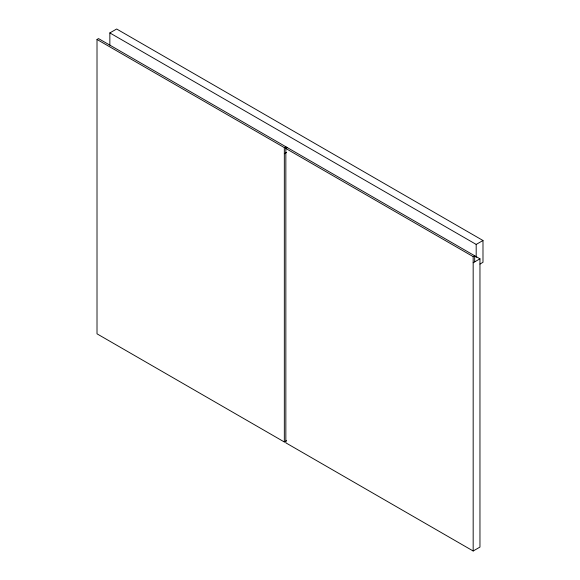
<?xml version="1.0" encoding="UTF-8"?>
<svg xmlns="http://www.w3.org/2000/svg" width="580" height="580" viewBox="0 0 580 580"><rect width="100%" height="100%" fill="white"/><g stroke="black" fill="none" stroke-linecap="round" stroke-linejoin="round"><path stroke-width="0.87" d="M97.012 39.469L98.52 38.592L479.964 258.818L479.964 547.078L473.171 551L285.846 442.852L285.846 146.74L284.338 147.617L97.012 39.469L97.012 333.826L284.338 441.982L286.6 440.67M109.852 45.139L109.852 32.922L116.653 29L482.988 240.504L482.988 262.305L479.964 264.052M287.354 147.617L285.846 148.487L473.171 256.635L474.679 255.765L474.679 261.87M284.338 153.722L286.6 152.41M109.852 32.922L476.187 244.426L482.988 240.504M473.171 262.74L479.964 258.818M476.187 244.426L476.187 257.513M473.171 256.635L473.171 551M284.338 147.617L284.338 441.982"/></g></svg>
